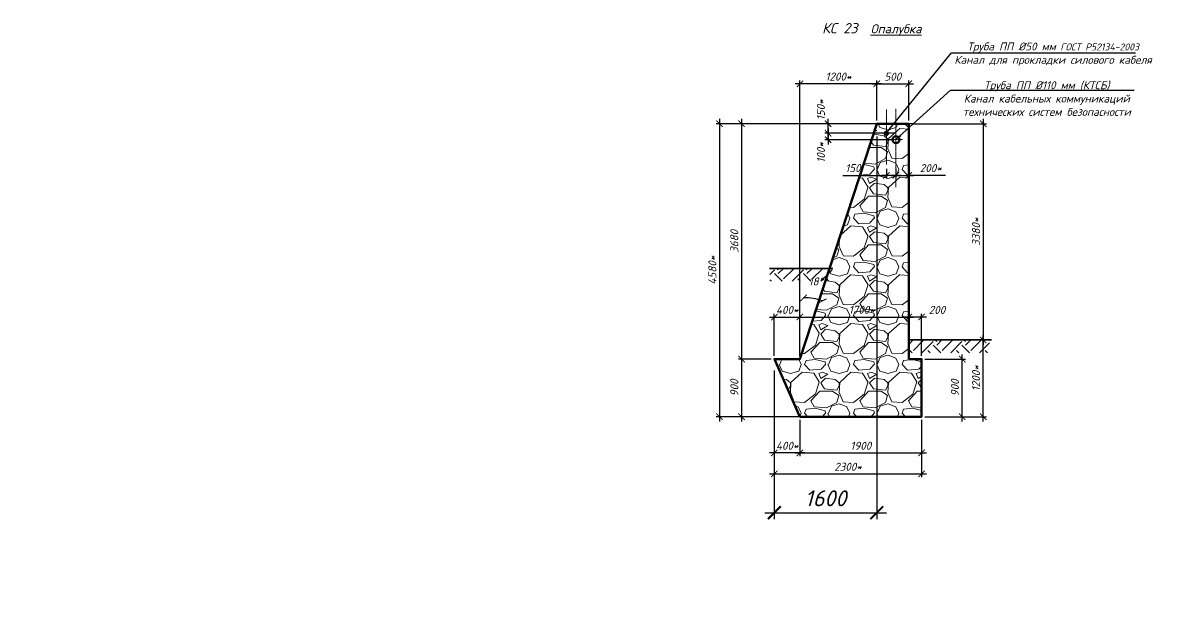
# Model space of a CAD drawing. Header units: millimetres. Extents: x -2893842 to -949497, y -1203244 to 262218.
# Drawn here: x -2778162 to -2760169, y -168271 to -158940 of the extents above; entities that cross this region are included whole.
import ezdxf
from ezdxf import colors
from ezdxf.entities.mleader import LeaderData, LeaderLine
from ezdxf.math import Vec2, Vec3

# ---------------------------------------------------------------- set-up
doc = ezdxf.new("R2010")
doc.units = ezdxf.units.MM
doc.linetypes.add('CENTERX2', pattern=[4, 2.5, -0.5, 0.5, -0.5])
doc.layers.get('0').update_dxf_attribs({"lineweight": 5})
doc.layers.get('Defpoints').update_dxf_attribs({"color": 253})
doc.layers.add('!!!_ Размеры', color=7, linetype='Continuous')
for name, color, linetype, lineweight in [('!!!КТСБ', 170, 'Continuous', 100), ('#Контуры забора', 7, 'Continuous', 40), ('#разм', 7, 'Continuous', 13), ('k_ Выноски', 253, 'Continuous', 13), ('k_ Линия земли', 253, 'Continuous', 35), ('k_ Осевая', 253, 'CENTERX2', 9), ('k_ Размеры', 253, 'Continuous', 15), ('k_ Штриховка', 253, 'Continuous', 5)]:
    doc.layers.add(name, color=color, linetype=linetype, lineweight=lineweight)
doc.styles.add('grad', font='grad.shx')
doc.styles.add('STEP PR', font='isocpeui.ttf')
doc.dimstyles.get("Standard").update_dxf_attribs({"dimtxt": 3, "dimasz": 3, "dimexe": 2.5, "dimexo": 2.5, "dimgap": 1.5, "dimtad": 0, "dimtih": 1, "dimtoh": 1, "dimdec": 4, "dimzin": 0, "dimdsep": 46, "dimtxsty": 'grad', "dimcen": -3, "dimdle": 1.25, "dimadec": 0, "dimazin": 0, "dimtfac": 0.75, "dimtdec": 4, "dimtofl": 0, "dimtmove": 0, "dimatfit": 3, "dimfxl": 1, "dimtvp": 1.5, "dimtolj": 1, "dimtzin": 0, "dimarcsym": 0})
doc.dimstyles.new('STEP PR', dxfattribs={"dimscale": 100, "dimtxt": 2.5, "dimasz": 2, "dimexe": 1, "dimexo": 2, "dimgap": 1, "dimtad": 1, "dimdec": 4, "dimlfac": -1, "dimtxsty": 'STEP PR', "dimblk": 'ARCHTICK', "dimcen": 2, "dimdle": 1.5, "dimclrt": 1, "dimadec": 4, "dimazin": 0, "dimtfac": 1, "dimtdec": 4, "dimtmove": 1, "dimatfit": 3, "dimldrblk": 'DOTSMALL', "dimfxl": 1, "dimtolj": 1, "dimtzin": 0, "dimarcsym": 0})

# ---------------------------------------------------------------- blocks, each defined once
blk = doc.blocks.new('_ArchTick')
at = {"color": 0, "linetype": 'ByBlock', "const_width": 0.15}
blk.add_lwpolyline([(-0.5, -0.5), (0.5, 0.5)], dxfattribs=at)
blk = doc.blocks.new('*D1323')
at = {"layer": 'Defpoints', "color": 0, "lineweight": 0, "ltscale": 1.5, "transparency": 16777216}
for p in [(-2764327, -160514, 44353), (-2763955, -163894), (-2763164, -163894)]:
    blk.add_point(p, dxfattribs=at)
at = {"layer": 'k_ Размеры', "color": 0, "lineweight": -2, "ltscale": 1.5, "transparency": 16777216}
for p, q in [((-2763164, -160439), (-2763164, -163969)), ((-2764277, -160514), (-2763114, -160514)), ((-2763905, -163894), (-2763114, -163894))]:
    blk.add_line(p, q, dxfattribs=at)
at = {"layer": 'k_ Размеры', "color": 0, "lineweight": -2, "ltscale": 1.5, "transparency": 16777216, "xscale": 100, "yscale": 100, "zscale": 100}
for p, rotation in [((-2763164, -160514), 90), ((-2763164, -163894), 270)]:
    blk.add_blockref('_ArchTick', p, dxfattribs=dict(at, rotation=rotation))
at = {"layer": 'k_ Размеры', "ltscale": 1.5, "transparency": 16777216, "insert": (-2763276, -162204), "char_height": 125, "attachment_point": 5, "rotation": 90, "style": 'STEP PR'}
blk.add_mtext('\\A1;3380*', dxfattribs=at)
blk = doc.blocks.new('_DotSmall')
at = {"color": 0, "linetype": 'ByBlock', "const_width": 0.5}
blk.add_lwpolyline([(-0.0625, 0, 1), (0.0625, 0, 1)], format="xyb", close=True, dxfattribs=at)
blk = doc.blocks.new('*D1305')
at = {"layer": 'Defpoints', "color": 0, "lineweight": 0, "ltscale": 1.5, "transparency": 16777216}
for p in [(-2766427, -164194, 83263), (-2766939, -165094), (-2766027, -165094, 38909)]:
    blk.add_point(p, dxfattribs=at)
at = {"layer": 'k_ Размеры', "color": 0, "lineweight": -2, "ltscale": 1.5, "transparency": 16777216}
for p, q in [((-2766477, -164194), (-2766989, -164194)), ((-2766939, -164119), (-2766939, -165169)), ((-2766077, -165094), (-2766989, -165094))]:
    blk.add_line(p, q, dxfattribs=at)
at = {"layer": 'k_ Размеры', "color": 0, "lineweight": -2, "ltscale": 1.5, "transparency": 16777216, "xscale": 100, "yscale": 100, "zscale": 100}
for p, rotation in [((-2766939, -164194), 90), ((-2766939, -165094), 270)]:
    blk.add_blockref('_ArchTick', p, dxfattribs=dict(at, rotation=rotation))
at = {"layer": 'k_ Размеры', "ltscale": 1.5, "transparency": 16777216, "insert": (-2767052, -164644), "char_height": 125, "attachment_point": 5, "rotation": 90, "style": 'STEP PR'}
blk.add_mtext('\\A1;900', dxfattribs=at)
blk = doc.blocks.new('*D1324')
at = {"layer": 'Defpoints', "color": 0, "lineweight": 0, "ltscale": 1.5, "transparency": 16777216}
for p in [(-2764327, -163894, -44353), (-2763164, -163894), (-2764100, -165094)]:
    blk.add_point(p, dxfattribs=at)
at = {"layer": 'k_ Размеры', "color": 0, "lineweight": -2, "ltscale": 1.5, "transparency": 16777216}
for p, q in [((-2764277, -163894), (-2763114, -163894)), ((-2763164, -165169), (-2763164, -163819)), ((-2764050, -165094), (-2763114, -165094))]:
    blk.add_line(p, q, dxfattribs=at)
at = {"layer": 'k_ Размеры', "color": 0, "lineweight": -2, "ltscale": 1.5, "transparency": 16777216, "xscale": 100, "yscale": 100, "zscale": 100}
for p, rotation in [((-2763164, -163894), 90), ((-2763164, -165094), 270)]:
    blk.add_blockref('_ArchTick', p, dxfattribs=dict(at, rotation=rotation))
at = {"layer": 'k_ Размеры', "ltscale": 1.5, "transparency": 16777216, "insert": (-2763276, -164494), "char_height": 125, "attachment_point": 5, "rotation": 90, "style": 'STEP PR'}
blk.add_mtext('\\A1;1200*', dxfattribs=at)
blk = doc.blocks.new('*D1306')
at = {"layer": 'Defpoints', "color": 0, "lineweight": 0, "ltscale": 1.5, "transparency": 16777216}
for p in [(-2764941, -160514), (-2766939, -164194), (-2766427, -164194)]:
    blk.add_point(p, dxfattribs=at)
at = {"layer": 'k_ Размеры', "color": 0, "lineweight": -2, "ltscale": 1.5, "transparency": 16777216}
for p, q in [((-2766939, -160439), (-2766939, -164269)), ((-2764991, -160514), (-2766989, -160514)), ((-2766477, -164194), (-2766989, -164194))]:
    blk.add_line(p, q, dxfattribs=at)
at = {"layer": 'k_ Размеры', "color": 0, "lineweight": -2, "ltscale": 1.5, "transparency": 16777216, "xscale": 100, "yscale": 100, "zscale": 100}
for p, rotation in [((-2766939, -160514), 90), ((-2766939, -164194), 270)]:
    blk.add_blockref('_ArchTick', p, dxfattribs=dict(at, rotation=rotation))
at = {"layer": 'k_ Размеры', "ltscale": 1.5, "transparency": 16777216, "insert": (-2767052, -162354), "char_height": 125, "attachment_point": 5, "rotation": 90, "style": 'STEP PR'}
blk.add_mtext('\\A1;3680', dxfattribs=at)
blk = doc.blocks.new('*D1307')
at = {"layer": 'Defpoints', "color": 0, "lineweight": 0, "ltscale": 1.5, "transparency": 16777216}
for p in [(-2766027, -163536), (-2766427, -164194), (-2766027, -164194)]:
    blk.add_point(p, dxfattribs=at)
at = {"layer": 'k_ Размеры', "color": 0, "lineweight": -2, "ltscale": 1.5, "transparency": 16777216}
for p, q in [((-2766502, -163536), (-2765952, -163536)), ((-2766427, -164144), (-2766427, -163486)), ((-2766027, -164144), (-2766027, -163486))]:
    blk.add_line(p, q, dxfattribs=at)
at = {"layer": 'k_ Размеры', "color": 0, "lineweight": -2, "ltscale": 1.5, "transparency": 16777216, "xscale": 100, "yscale": 100, "zscale": 100, "rotation": 180}
blk.add_blockref('_ArchTick', (-2766427, -163536), dxfattribs=at)
at = {"layer": 'k_ Размеры', "color": 0, "lineweight": -2, "ltscale": 1.5, "transparency": 16777216, "xscale": 100, "yscale": 100, "zscale": 100}
blk.add_blockref('_ArchTick', (-2766027, -163536), dxfattribs=at)
at = {"layer": 'k_ Размеры', "ltscale": 1.5, "transparency": 16777216, "insert": (-2766227, -163424), "char_height": 125, "attachment_point": 5, "style": 'STEP PR'}
blk.add_mtext('\\A1;400*', dxfattribs=at)
blk = doc.blocks.new('*D1308')
at = {"layer": 'Defpoints', "color": 0, "lineweight": 0, "ltscale": 1.5, "transparency": 16777216}
for p in [(-2766027, -165094), (-2764127, -165094), (-2764127, -165660)]:
    blk.add_point(p, dxfattribs=at)
at = {"layer": 'k_ Размеры', "color": 0, "lineweight": -2, "ltscale": 1.5, "transparency": 16777216}
for p, q in [((-2766027, -165144), (-2766027, -165710)), ((-2764127, -165144), (-2764127, -165710)), ((-2766102, -165660), (-2764052, -165660))]:
    blk.add_line(p, q, dxfattribs=at)
at = {"layer": 'k_ Размеры', "color": 0, "lineweight": -2, "ltscale": 1.5, "transparency": 16777216, "xscale": 100, "yscale": 100, "zscale": 100, "rotation": 180}
blk.add_blockref('_ArchTick', (-2766027, -165660), dxfattribs=at)
at = {"layer": 'k_ Размеры', "color": 0, "lineweight": -2, "ltscale": 1.5, "transparency": 16777216, "xscale": 100, "yscale": 100, "zscale": 100}
blk.add_blockref('_ArchTick', (-2764127, -165660), dxfattribs=at)
at = {"layer": 'k_ Размеры', "ltscale": 1.5, "transparency": 16777216, "insert": (-2765077, -165548), "char_height": 125, "attachment_point": 5, "style": 'STEP PR'}
blk.add_mtext('\\A1;1900', dxfattribs=at)
blk = doc.blocks.new('*D1309')
at = {"layer": 'Defpoints', "color": 0, "lineweight": 0, "ltscale": 1.5, "transparency": 16777216}
for p in [(-2764327, -163536), (-2766027, -163911), (-2764327, -164194)]:
    blk.add_point(p, dxfattribs=at)
at = {"layer": 'k_ Размеры', "color": 0, "lineweight": -2, "ltscale": 1.5, "transparency": 16777216}
for p, q in [((-2766102, -163536), (-2764252, -163536)), ((-2766027, -163811), (-2766027, -163486)), ((-2764327, -164094), (-2764327, -163486))]:
    blk.add_line(p, q, dxfattribs=at)
at = {"layer": 'k_ Размеры', "color": 0, "lineweight": -2, "ltscale": 1.5, "transparency": 16777216, "xscale": 100, "yscale": 100, "zscale": 100, "rotation": 180}
blk.add_blockref('_ArchTick', (-2766027, -163536), dxfattribs=at)
at = {"layer": 'k_ Размеры', "color": 0, "lineweight": -2, "ltscale": 1.5, "transparency": 16777216, "xscale": 100, "yscale": 100, "zscale": 100}
blk.add_blockref('_ArchTick', (-2764327, -163536), dxfattribs=at)
at = {"layer": 'k_ Размеры', "ltscale": 1.5, "transparency": 16777216, "insert": (-2765062, -163423), "char_height": 125, "attachment_point": 5, "style": 'STEP PR'}
blk.add_mtext('\\A1;1700*', dxfattribs=at)
blk = doc.blocks.new('*D1325')
at = {"layer": 'Defpoints', "color": 0, "lineweight": 0, "ltscale": 1.5, "transparency": 16777216}
for p in [(-2764327, -159890), (-2764827, -160514), (-2764327, -160514)]:
    blk.add_point(p, dxfattribs=at)
at = {"layer": 'k_ Размеры', "color": 0, "lineweight": -2, "ltscale": 1.5, "transparency": 16777216}
for p, q in [((-2764902, -159890), (-2764252, -159890)), ((-2764827, -160464), (-2764827, -159840)), ((-2764327, -160464), (-2764327, -159840))]:
    blk.add_line(p, q, dxfattribs=at)
at = {"layer": 'k_ Размеры', "color": 0, "lineweight": -2, "ltscale": 1.5, "transparency": 16777216, "xscale": 100, "yscale": 100, "zscale": 100, "rotation": 180}
blk.add_blockref('_ArchTick', (-2764827, -159890), dxfattribs=at)
at = {"layer": 'k_ Размеры', "color": 0, "lineweight": -2, "ltscale": 1.5, "transparency": 16777216, "xscale": 100, "yscale": 100, "zscale": 100}
blk.add_blockref('_ArchTick', (-2764327, -159890), dxfattribs=at)
at = {"layer": 'k_ Размеры', "ltscale": 1.5, "transparency": 16777216, "insert": (-2764577, -159778), "char_height": 125, "attachment_point": 5, "style": 'STEP PR'}
blk.add_mtext('\\A1;500', dxfattribs=at)
blk = doc.blocks.new('*D1310')
at = {"layer": 'Defpoints', "color": 0, "lineweight": 0, "ltscale": 1.5, "transparency": 16777216}
for p in [(-2764941, -160514), (-2767283, -165094), (-2765340, -165094)]:
    blk.add_point(p, dxfattribs=at)
at = {"layer": 'k_ Размеры', "color": 0, "lineweight": -2, "ltscale": 1.5, "transparency": 16777216}
for p, q in [((-2767283, -160439), (-2767283, -165169)), ((-2764991, -160514), (-2767333, -160514)), ((-2765390, -165094), (-2767333, -165094))]:
    blk.add_line(p, q, dxfattribs=at)
at = {"layer": 'k_ Размеры', "color": 0, "lineweight": -2, "ltscale": 1.5, "transparency": 16777216, "xscale": 100, "yscale": 100, "zscale": 100}
for p, rotation in [((-2767283, -160514), 90), ((-2767283, -165094), 270)]:
    blk.add_blockref('_ArchTick', p, dxfattribs=dict(at, rotation=rotation))
at = {"layer": 'k_ Размеры', "ltscale": 1.5, "transparency": 16777216, "insert": (-2767395, -162804), "char_height": 125, "attachment_point": 5, "rotation": 90, "style": 'STEP PR'}
blk.add_mtext('\\A1;4580*', dxfattribs=at)
blk = doc.blocks.new('*D1311')
at = {"layer": 'Defpoints', "color": 0, "lineweight": 0, "ltscale": 1.5, "transparency": 16777216}
for p in [(-2764327, -163536), (-2764327, -164194), (-2764127, -164194)]:
    blk.add_point(p, dxfattribs=at)
at = {"layer": 'k_ Размеры', "color": 0, "lineweight": -2, "ltscale": 1.5, "transparency": 16777216}
for p, q in [((-2764052, -163536), (-2764402, -163536)), ((-2764327, -164144), (-2764327, -163486)), ((-2764127, -164144), (-2764127, -163486))]:
    blk.add_line(p, q, dxfattribs=at)
at = {"layer": 'k_ Размеры', "color": 0, "lineweight": -2, "ltscale": 1.5, "transparency": 16777216, "xscale": 100, "yscale": 100, "zscale": 100, "rotation": 180}
blk.add_blockref('_ArchTick', (-2764327, -163536), dxfattribs=at)
at = {"layer": 'k_ Размеры', "color": 0, "lineweight": -2, "ltscale": 1.5, "transparency": 16777216, "xscale": 100, "yscale": 100, "zscale": 100}
blk.add_blockref('_ArchTick', (-2764127, -163536), dxfattribs=at)
at = {"layer": 'k_ Размеры', "ltscale": 1.5, "transparency": 16777216, "insert": (-2763887, -163425), "char_height": 125, "attachment_point": 5, "style": 'STEP PR'}
blk.add_mtext('\\A1;200', dxfattribs=at)
blk = doc.blocks.new('*D1312')
at = {"layer": 'Defpoints', "color": 0, "lineweight": 0, "ltscale": 1.5, "transparency": 16777216}
for p in [(-2764771, -160514), (-2765971, -163057), (-2765771, -163257), (-2765971, -164194), (-2765971, -164194)]:
    blk.add_point(p, dxfattribs=at)
at = {"layer": 'k_ Размеры', "color": 0, "lineweight": -2, "ltscale": 1.5, "transparency": 16777216}
blk.add_arc((-2765971, -164194), 959, 71.9395, 90, dxfattribs=at)
at = {"layer": 'k_ Размеры', "color": 0, "lineweight": -2, "ltscale": 1.5, "transparency": 16777216, "xscale": 100, "yscale": 100, "zscale": 100}
for p, rotation in [((-2765971, -163236), 179.9999999999983), ((-2765674, -163283), 341.9395280638179)]:
    blk.add_blockref('_ArchTick', p, dxfattribs=dict(at, rotation=rotation))
at = {"layer": 'k_ Размеры', "ltscale": 1.5, "transparency": 16777216, "insert": (-2765778, -162980), "char_height": 125, "attachment_point": 5, "style": 'STEP PR'}
blk.add_mtext('\\A1;18°', dxfattribs=at)
blk = doc.blocks.new('*D1329')
at = {"layer": 'Defpoints', "color": 0, "lineweight": 0, "ltscale": 1.5, "transparency": 16777216}
for p in [(-2766027, -159890), (-2764827, -160514), (-2766027, -164194)]:
    blk.add_point(p, dxfattribs=at)
at = {"layer": 'k_ Размеры', "color": 0, "lineweight": -2, "ltscale": 1.5, "transparency": 16777216}
for p, q in [((-2764752, -159890), (-2766102, -159890)), ((-2766027, -164144), (-2766027, -159840)), ((-2764827, -160464), (-2764827, -159840))]:
    blk.add_line(p, q, dxfattribs=at)
at = {"layer": 'k_ Размеры', "color": 0, "lineweight": -2, "ltscale": 1.5, "transparency": 16777216, "xscale": 100, "yscale": 100, "zscale": 100, "rotation": 180}
blk.add_blockref('_ArchTick', (-2766027, -159890), dxfattribs=at)
at = {"layer": 'k_ Размеры', "color": 0, "lineweight": -2, "ltscale": 1.5, "transparency": 16777216, "xscale": 100, "yscale": 100, "zscale": 100}
blk.add_blockref('_ArchTick', (-2764827, -159890), dxfattribs=at)
at = {"layer": 'k_ Размеры', "ltscale": 1.5, "transparency": 16777216, "insert": (-2765427, -159778), "char_height": 125, "attachment_point": 5, "style": 'STEP PR'}
blk.add_mtext('\\A1;1200*', dxfattribs=at)
blk = doc.blocks.new('*D1330')
at = {"layer": 'Defpoints', "color": 0, "lineweight": 0, "ltscale": 1.5, "transparency": 16777216}
for p in [(-2764127, -164194), (-2763493, -164194), (-2764127, -165094)]:
    blk.add_point(p, dxfattribs=at)
at = {"layer": 'k_ Размеры', "color": 0, "lineweight": -2, "ltscale": 1.5, "transparency": 16777216}
for p, q in [((-2764077, -164194), (-2763443, -164194)), ((-2763493, -165169), (-2763493, -164119)), ((-2764077, -165094), (-2763443, -165094))]:
    blk.add_line(p, q, dxfattribs=at)
at = {"layer": 'k_ Размеры', "color": 0, "lineweight": -2, "ltscale": 1.5, "transparency": 16777216, "xscale": 100, "yscale": 100, "zscale": 100}
for p, rotation in [((-2763493, -164194), 90), ((-2763493, -165094), 270)]:
    blk.add_blockref('_ArchTick', p, dxfattribs=dict(at, rotation=rotation))
at = {"layer": 'k_ Размеры', "ltscale": 1.5, "transparency": 16777216, "insert": (-2763606, -164644), "char_height": 125, "attachment_point": 5, "rotation": 90, "style": 'STEP PR'}
blk.add_mtext('\\A1;900', dxfattribs=at)
blk = doc.blocks.new('*D1318')
at = {"layer": 'Defpoints', "color": 0, "lineweight": 0, "ltscale": 1.5, "transparency": 16777216}
for p in [(-2766427, -164323), (-2766027, -165094), (-2766427, -165660)]:
    blk.add_point(p, dxfattribs=at)
at = {"layer": 'k_ Размеры', "color": 0, "lineweight": -2, "ltscale": 1.5, "transparency": 16777216}
for p, q in [((-2766427, -164373), (-2766427, -165710)), ((-2766027, -165144), (-2766027, -165710)), ((-2765952, -165660), (-2766502, -165660))]:
    blk.add_line(p, q, dxfattribs=at)
at = {"layer": 'k_ Размеры', "color": 0, "lineweight": -2, "ltscale": 1.5, "transparency": 16777216, "xscale": 100, "yscale": 100, "zscale": 100, "rotation": 180}
blk.add_blockref('_ArchTick', (-2766427, -165660), dxfattribs=at)
at = {"layer": 'k_ Размеры', "color": 0, "lineweight": -2, "ltscale": 1.5, "transparency": 16777216, "xscale": 100, "yscale": 100, "zscale": 100}
blk.add_blockref('_ArchTick', (-2766027, -165660), dxfattribs=at)
at = {"layer": 'k_ Размеры', "ltscale": 1.5, "transparency": 16777216, "insert": (-2766227, -165548), "char_height": 125, "attachment_point": 5, "style": 'STEP PR'}
blk.add_mtext('\\A1;400*', dxfattribs=at)
blk = doc.blocks.new('*D1319')
at = {"layer": 'Defpoints', "color": 0, "lineweight": 0, "ltscale": 1.5, "transparency": 16777216}
for p in [(-2766427, -165658), (-2764127, -165660), (-2764127, -165988)]:
    blk.add_point(p, dxfattribs=at)
at = {"layer": 'k_ Размеры', "color": 0, "lineweight": -2, "ltscale": 1.5, "transparency": 16777216}
for p, q in [((-2766427, -165708), (-2766427, -166038)), ((-2764127, -165710), (-2764127, -166038)), ((-2766502, -165988), (-2764052, -165988))]:
    blk.add_line(p, q, dxfattribs=at)
at = {"layer": 'k_ Размеры', "color": 0, "lineweight": -2, "ltscale": 1.5, "transparency": 16777216, "xscale": 100, "yscale": 100, "zscale": 100, "rotation": 180}
blk.add_blockref('_ArchTick', (-2766427, -165988), dxfattribs=at)
at = {"layer": 'k_ Размеры', "color": 0, "lineweight": -2, "ltscale": 1.5, "transparency": 16777216, "xscale": 100, "yscale": 100, "zscale": 100}
blk.add_blockref('_ArchTick', (-2764127, -165988), dxfattribs=at)
at = {"layer": 'k_ Размеры', "ltscale": 1.5, "transparency": 16777216, "insert": (-2765277, -165876), "char_height": 125, "attachment_point": 5, "style": 'STEP PR'}
blk.add_mtext('\\A1;2300*', dxfattribs=at)
blk = doc.blocks.new('*D1294')
at = {"layer": 'Defpoints', "color": 0, "lineweight": 0, "transparency": 16777216}
for p in [(-2765588, -160514), (-2764619, -160664), (-2764162, -160514)]:
    blk.add_point(p, dxfattribs=at)
at = {"layer": 'k_ Размеры', "color": 0, "lineweight": -2, "transparency": 16777216}
for p, q in [((-2765588, -160739), (-2765588, -160439)), ((-2764262, -160514), (-2765638, -160514)), ((-2764719, -160664), (-2765638, -160664))]:
    blk.add_line(p, q, dxfattribs=at)
at = {"layer": 'k_ Размеры', "color": 0, "lineweight": -2, "transparency": 16777216, "xscale": 100, "yscale": 100, "zscale": 100}
for p, rotation in [((-2765588, -160514), 90), ((-2765588, -160664), 270)]:
    blk.add_blockref('_ArchTick', p, dxfattribs=dict(at, rotation=rotation))
at = {"layer": 'k_ Размеры', "transparency": 16777216, "insert": (-2765700, -160298), "char_height": 125, "attachment_point": 5, "rotation": 90, "style": 'STEP PR'}
blk.add_mtext('\\A1;150*', dxfattribs=at)
blk = doc.blocks.new('*D1295')
at = {"layer": 'Defpoints', "color": 0, "lineweight": 0, "transparency": 16777216}
for p in [(-2764452, -160664), (-2765588, -160764), (-2764479, -160764)]:
    blk.add_point(p, dxfattribs=at)
at = {"layer": 'k_ Размеры', "color": 0, "lineweight": -2, "transparency": 16777216}
for p, q in [((-2764552, -160664), (-2765638, -160664)), ((-2765588, -160589), (-2765588, -160839)), ((-2764579, -160764), (-2765638, -160764))]:
    blk.add_line(p, q, dxfattribs=at)
at = {"layer": 'k_ Размеры', "color": 0, "lineweight": -2, "transparency": 16777216, "xscale": 100, "yscale": 100, "zscale": 100}
for p, rotation in [((-2765588, -160664), 90), ((-2765588, -160764), 270)]:
    blk.add_blockref('_ArchTick', p, dxfattribs=dict(at, rotation=rotation))
at = {"layer": 'k_ Размеры', "transparency": 16777216, "insert": (-2765699, -160965), "char_height": 125, "attachment_point": 5, "rotation": 90, "style": 'STEP PR'}
blk.add_mtext('\\A1;100*', dxfattribs=at)
blk = doc.blocks.new('*D1296')
at = {"layer": 'Defpoints', "color": 0, "lineweight": 0, "transparency": 16777216}
for p in [(-2764527, -161180), (-2764327, -161156), (-2764327, -161321)]:
    blk.add_point(p, dxfattribs=at)
at = {"layer": 'k_ Размеры', "color": 0, "lineweight": -2, "transparency": 16777216}
for p, q in [((-2764602, -161321), (-2764252, -161321)), ((-2764527, -161280), (-2764527, -161371)), ((-2764327, -161256), (-2764327, -161371)), ((-2763752, -161321), (-2764327, -161321))]:
    blk.add_line(p, q, dxfattribs=at)
at = {"layer": 'k_ Размеры', "color": 0, "lineweight": -2, "transparency": 16777216, "xscale": 100, "yscale": 100, "zscale": 100, "rotation": 180}
blk.add_blockref('_ArchTick', (-2764527, -161321), dxfattribs=at)
at = {"layer": 'k_ Размеры', "color": 0, "lineweight": -2, "transparency": 16777216, "xscale": 100, "yscale": 100, "zscale": 100}
blk.add_blockref('_ArchTick', (-2764327, -161321), dxfattribs=at)
at = {"layer": 'k_ Размеры', "transparency": 16777216, "insert": (-2763984, -161208), "char_height": 125, "attachment_point": 5, "style": 'STEP PR'}
blk.add_mtext('\\A1;200*', dxfattribs=at)
blk = doc.blocks.new('*D1297')
at = {"layer": 'Defpoints', "color": 0, "lineweight": 0, "transparency": 16777216}
for p in [(-2764677, -161118), (-2764677, -161321), (-2764527, -161321)]:
    blk.add_point(p, dxfattribs=at)
at = {"layer": 'k_ Размеры', "color": 0, "lineweight": -2, "transparency": 16777216}
for p, q in [((-2764677, -161218), (-2764677, -161371)), ((-2765358, -161321), (-2764677, -161321)), ((-2764452, -161321), (-2764752, -161321)), ((-2764527, -161221), (-2764527, -161271))]:
    blk.add_line(p, q, dxfattribs=at)
at = {"layer": 'k_ Размеры', "color": 0, "lineweight": -2, "transparency": 16777216, "xscale": 100, "yscale": 100, "zscale": 100, "rotation": 180}
blk.add_blockref('_ArchTick', (-2764677, -161321), dxfattribs=at)
at = {"layer": 'k_ Размеры', "color": 0, "lineweight": -2, "transparency": 16777216, "xscale": 100, "yscale": 100, "zscale": 100}
blk.add_blockref('_ArchTick', (-2764527, -161321), dxfattribs=at)
at = {"layer": 'k_ Размеры', "transparency": 16777216, "insert": (-2765200, -161208), "char_height": 125, "attachment_point": 5, "style": 'STEP PR'}
blk.add_mtext('\\A1;150', dxfattribs=at)
blk = doc.blocks.new('*D1331')
at = {"layer": '!!!_ Размеры', "color": 0, "lineweight": -2, "transparency": 16777216}
for p, q in [((-2764827, -160714), (-2764827, -166694)), ((-2766427, -164394), (-2766427, -166694)), ((-2766577, -166594), (-2764677, -166594))]:
    blk.add_line(p, q, dxfattribs=at)
at = {"layer": 'Defpoints', "color": 0, "lineweight": 0, "transparency": 16777216}
for p in [(-2764827, -160514), (-2766427, -164194), (-2764827, -166594)]:
    blk.add_point(p, dxfattribs=at)
at = {"layer": '!!!_ Размеры', "color": 0, "lineweight": -2, "transparency": 16777216, "xscale": 200, "yscale": 200, "zscale": 200, "rotation": 180}
blk.add_blockref('_ArchTick', (-2766427, -166594), dxfattribs=at)
at = {"layer": '!!!_ Размеры', "color": 0, "lineweight": -2, "transparency": 16777216, "xscale": 200, "yscale": 200, "zscale": 200}
blk.add_blockref('_ArchTick', (-2764827, -166594), dxfattribs=at)
at = {"layer": '!!!_ Размеры', "color": 1, "lineweight": 0, "transparency": 16777216, "insert": (-2765627, -166369), "char_height": 250, "attachment_point": 5, "style": 'STEP PR'}
blk.add_mtext('\\A1;1600', dxfattribs=at)

msp = doc.modelspace()

# ---------------------------------------------------------------- hatches: boundary and pattern name
at = {"lineweight": 0}
h = msp.add_hatch(dxfattribs=at)
h.set_pattern_fill('EARTH', color=256, scale=50, angle=45)
h.set_pattern_definition([(45, (-3177494.43, -424350.06), (3e-14, 449.0128), [317.5, -317.5]), (45, (-3177578.62, -424265.87), (3e-14, 449.0128), [317.5, -317.5]), (45, (-3177662.8, -424181.68), (3e-14, 449.0128), [317.5, -317.5]), (135, (-3177662.8, -424125.55), (-449.0128, 3e-14), [317.5, -317.5]), (135, (-3177578.62, -424041.36), (-449.0128, 3e-14), [317.5, -317.5]), (135, (-3177494.43, -423957.17), (-449.0128, 3e-14), [317.5, -317.5])])
h.paths.add_polyline_path([(-2766494.81457, -162775.36116), (-2765510.77682, -162775.36116), (-2765582.44592, -162972.45118), (-2766494.81457, -162976.33104)])
h = msp.add_hatch(dxfattribs=at)
h.set_pattern_fill('EARTH', color=256, scale=50, angle=45)
h.set_pattern_definition([(45, (-3175016.76, -425468.82), (3e-14, 449.0128), [317.5, -317.5]), (45, (-3175100.95, -425384.63), (3e-14, 449.0128), [317.5, -317.5]), (45, (-3175185.14, -425300.44), (3e-14, 449.0128), [317.5, -317.5]), (135, (-3175185.14, -425244.3), (-449.0128, 3e-14), [317.5, -317.5]), (135, (-3175100.95, -425160.12), (-449.0128, 3e-14), [317.5, -317.5]), (135, (-3175016.76, -425075.93), (-449.0128, 3e-14), [317.5, -317.5])])
h.paths.add_polyline_path([(-2764326.6894, -163894.12077), (-2763059.7311, -163894.12077), (-2763095.67687, -164094.51846), (-2764326.6894, -164095.09065)])
at = {"layer": 'k_ Штриховка'}
h = msp.add_hatch(dxfattribs=at)
h.set_pattern_fill('GRAVEL', color=256, scale=30)
h.set_pattern_definition([(228.012788, (-3159585.835, -357828.825), (-6096.0000005, -6857.9999996), [102.5164, -10149.1451]), (184.969741, (-3159654.415, -357905.025), (9143.9999964, 762.0000434), [175.9214, -17416.2147]), (132.510447, (-3159829.675, -357920.265), (7620.000003, -8381.999997), [124.0445, -12280.4168]), (267.273689, (-3160126.855, -358110.765), (762.0000016, 15240), [160.2014, -15859.9312]), (292.833654, (-3160134.475, -358270.785), (-3810.0000003, 9144), [157.0901, -15551.9423]), (357.273689, (-3160073.515, -358415.565), (-15240, 762.0000016), [160.2014, -15859.9312]), (37.6942405, (-3159913.495, -358423.185), (-9905.9999996, -7620.0000006), [211.8581, -20973.9346]), (72.255328, (-3159745.855, -358293.645), (5334.0000014, 16763.9999995), [200.0159, -19801.577]), (121.429566, (-3159684.895, -358103.145), (-6096.000001, 9905.9999995), [160.7439, -15913.6637]), (175.236358, (-3159768.715, -357965.985), (8382, -762.000001), [183.514, -8992.1811]), (222.397438, (-3159951.595, -357950.745), (-9143.9999997, -8382.0000003), [237.3234, -23495.0318]), (138.814075, (-3159372.475, -358118.385), (-5334, 4572), [81.0014, -8019.1697]), (171.469234, (-3159433.435, -358065.045), (9906.0000003, -1523.9999983), [154.1046, -15256.3917]), (225, (-3159585.84, -358042.2), (-1e-13, -762), [107.7628, -969.8679]), (203.19859, (-3159639.18, -357950.74), (3810, 1524), [58.0324, -5745.1867]), (291.80141, (-3159692.52, -357973.6), (-762, 2286), [82.0697, -4021.4259]), (30.963757, (-3159662.04, -358049.8), (2286, 1524), [133.2959, -4309.8894]), (161.56505, (-3159547.74, -357981.22), (1524, -762), [96.3861, -2313.2694]), (16.38954, (-3160134.475, -357973.605), (7620, 2286), [135.0264, -13367.648]), (70.346176, (-3160004.935, -357935.505), (-3048, -8382), [113.2797, -11214.6647]), (293.19859, (-3159547.74, -357828.82), (-1524, 3810), [116.064, -5687.1551]), (343.61046, (-3159502.015, -357935.505), (-7620, 2285.9999995), [135.0264, -13367.648]), (339.443955, (-3160134.475, -358446.045), (-3810, 1524), [130.2106, -6380.3203]), (294.77514, (-3160012.555, -358491.765), (-3810.0000045, 8381.999998), [109.1016, -10801.078]), (66.80141, (-3159540.12, -358590.82), (1524, 3810), [116.064, -5687.1551]), (17.354025, (-3159494.395, -358484.145), (-9906, -3048.0000006), [127.7348, -12645.7128]), (69.443955, (-3159913.495, -358590.825), (-1524, -3810), [65.1053, -6445.4256]), (101.309932, (-3159585.84, -358590.82), (-762, 3048), [38.8544, -3846.5985]), (165.963757, (-3159593.46, -358552.72), (2286, -762), [157.0901, -2984.7164]), (186.009006, (-3159745.855, -358514.625), (7620, 762.0000004), [145.5801, -14412.4095]), (303.69007, (-3159662.04, -358118.38), (-762, 1524), [109.8972, -2637.5329]), (353.1572266, (-3159601.075, -358209.825), (12954, -1523.9999993), [191.867, -18994.8027]), (60.945396, (-3159410.575, -358232.685), (-3048, -5334), [78.4525, -7766.8177]), (90, (-3159372.5, -358164.1), (-762, 762), [45.72, -716.28]), (120.256437, (-3159761.095, -358491.765), (3047.9999996, -5334), [105.8601, -10480.1822]), (48.012787, (-3159814.435, -358400.325), (6096.0000005, 6857.9999996), [205.0329, -10046.6287]), (0, (-3159677.3, -358247.9), (762, 762), [198.12, -563.88]), (325.304846, (-3159479.155, -358247.925), (7620.000003, -5333.999996), [120.4829, -11927.795]), (254.054604, (-3159380.1, -358316.5), (-762, -3048), [110.9487, -5436.495]), (207.645975, (-3159410.575, -358423.185), (-14478.0000005, -7619.999999), [180.6435, -17883.7393]), (175.426079, (-3159570.595, -358507.005), (-9906, 762), [191.1088, -18919.7539])])
h.paths.add_polyline_path([(-2766026.6894, -165094.12077), (-2764126.6894, -165094.12077), (-2764126.6894, -164194.12077), (-2764326.6894, -164194.12077), (-2764326.6894, -160514.12077), (-2764826.6894, -160514.12077), (-2766026.6894, -164194.12077), (-2766426.6894, -164194.12077)])
h.paths.add_polyline_path([(-2764381.62131, -164377.48016), (-2765345.99108, -164377.48016), (-2765330.84281, -164377.48016), (-2764396.76959, -164377.48016)], flags=16)

# ---------------------------------------------------------------- linework, layer by layer
at = {"layer": '!!!КТСБ'}
for centre, radius in [((-2764677.71806, -160663.15659), 27.5), ((-2764527.12876, -160763.15659), 55)]:
    msp.add_circle(centre, radius, dxfattribs=at)
at = {"layer": '#Контуры забора', "lineweight": 60, "ltscale": 1.5}
msp.add_lwpolyline([(-2764326.6894, -164194.12077), (-2764326.6894, -160514.12077), (-2764826.6894, -160514.12077), (-2766026.6894, -164194.12077), (-2766426.6894, -164194.12077), (-2766026.6894, -165094.12077), (-2766026.6894, -165094.12077), (-2764126.6894, -165094.12077), (-2764126.6894, -164194.12077)], close=True, dxfattribs=at)
at = {"lineweight": 0}
msp.add_line((-2766026.6894, -164194.12077), (-2766026.6894, -163057.11074), dxfattribs=at)
at = {"layer": 'k_ Линия земли'}
for points in [[(-2766503.31712, -162775.36116), (-2765510.77682, -162775.36116)], [(-2763033.10388, -163894.12077), (-2764326.6894, -163894.12077)]]:
    msp.add_lwpolyline(points, dxfattribs=at)
at = {"layer": 'k_ Осевая', "ltscale": 0.3}
for points in [[(-2764676.80889, -161157.764), (-2764676.80889, -160294.33882)], [(-2764527.12876, -161507.35229), (-2764527.12876, -160281.79336)], [(-2764773.42256, -160663.15659), (-2764568.01356, -160663.15659)], [(-2764629.83326, -160763.15659), (-2764424.42426, -160763.15659)]]:
    msp.add_lwpolyline(points, dxfattribs=at)

# ---------------------------------------------------------------- texts
at = {"layer": '#разм', "ltscale": 3, "insert": (-2764904.74496, -159039.85848, 0), "char_height": 160, "width": 3744.7704792, "attachment_point": 5, "style": 'STEP PR'}
msp.add_mtext('КС 23  {\\H0.88x;\\LОпалубка}', dxfattribs=at)
at = {"layer": 'k_ Выноски', "ltscale": 100, "char_height": 125, "attachment_point": 8, "style": 'STEP PR'}
for s, insert, width in [('Труба ПП %%C50 мм{\\H0.88x; ГОСТ Р52134-2003}\\PКанал для прокладки силового кабеля', (-2762073.21681, -159611.95875), 3194.2084056), ('Труба ПП %%C110 мм (КТСБ)\\PКанал кабельных коммуникаций технических систем безопасности ', (-2762171.42543, -160391.67957, -44353.23996), 3415.0011344)]:
    msp.add_mtext(s, dxfattribs=dict(at, insert=insert, width=width))

# ---------------------------------------------------------------- dimensions: what is measured, and where the dimension line sits
at = {"layer": '!!!_ Размеры', "color": 4, "lineweight": 0}
dim = msp.add_linear_dim(base=(-2764826.6894, -166593.55805), p1=(-2766426.6894, -164194.12077), p2=(-2764826.6894, -160514.12077), dimstyle='STEP PR', override={"dimdec": 0, "dimadec": 2, "dimtdec": 0, "dimfxl": 1.25}, dxfattribs=at)
dim.commit()
dim.dimension.update_dxf_attribs({"geometry": '*D1331', "text_midpoint": (-2765626.6894, -166368.55805)})
at = {"layer": 'k_ Размеры', "ltscale": 1.5}
for base, p1, p2, picture, middle in [((-2766026.6894, -159890.06107), (-2764826.6894, -160514.12077), (-2766026.6894, -164194.12077), '*D1329', (-2765426.6894, -159777.56107)), ((-2764126.6894, -165988.10975), (-2766426.6894, -165658.00421), (-2764126.6894, -165660.08687), '*D1319', (-2765276.6894, -165875.60975))]:
    dim = msp.add_linear_dim(base=base, p1=p1, p2=p2, text='<>*', dimstyle='STEP PR', override={"dimscale": 50, "dimexo": 1, "dimdec": 0, "dimclrt": 256}, dxfattribs=at)
    dim.commit()
    dim.dimension.update_dxf_attribs({"geometry": picture, "text_midpoint": middle})
for base, p1, p2, picture, middle in [((-2764326.6894, -159890.06107), (-2764826.6894, -160514.12077), (-2764326.6894, -160514.12077), '*D1325', (-2764576.6894, -159777.56107)), ((-2764126.6894, -165660.08687), (-2766026.6894, -165094.12077), (-2764126.6894, -165094.12077), '*D1308', (-2765076.6894, -165547.58687))]:
    dim = msp.add_linear_dim(base=base, p1=p1, p2=p2, dimstyle='STEP PR', override={"dimscale": 50, "dimexo": 1, "dimdec": 0, "dimclrt": 256}, dxfattribs=at)
    dim.commit()
    dim.dimension.update_dxf_attribs({"geometry": picture, "text_midpoint": middle})
at = {"layer": 'k_ Размеры'}
for base, p1, p2, picture, middle in [((-2765587.54275, -160514.12077, -44353.23996), (-2764618.9849, -160664.12077, -44353.23996), (-2764161.6894, -160514.12077, -44353.23996), '*D1294', (-2765587.12069, -160297.95066, -44353.23996)), ((-2765587.54275, -160764.12077, -44353.23996), (-2764451.6894, -160664.12077, -44353.23996), (-2764478.9849, -160764.12077, -44353.23996), '*D1295', (-2765586.29338, -160965.25135, -44353.23996))]:
    dim = msp.add_linear_dim(base=base, p1=p1, p2=p2, angle=90, text='<>*', dimstyle='STEP PR', override={"dimscale": 50, "dimclrt": 256}, dxfattribs=at)
    dim.commit()
    dim.dimension.update_dxf_attribs({"geometry": picture, "text_midpoint": middle, "dimtype": 160})
at = {"layer": 'k_ Размеры', "ltscale": 1.5}
for base, p1, p2, picture, middle in [((-2767282.68627, -165094.12077), (-2764941.26809, -160514.12077), (-2765340.38485, -165094.12077), '*D1310', (-2767395.18627, -162804.12077)), ((-2763163.76592, -163894.12077, -44353.23996), (-2764326.6894, -160514.12077), (-2763954.92024, -163894.12077, -44353.23996), '*D1323', (-2763276.26592, -162204.12077, -44353.23996)), ((-2763163.76592, -163894.12077, 44353.23996), (-2764100.06218, -165094.12077, 44353.23996), (-2764326.6894, -163894.12077), '*D1324', (-2763276.26592, -164494.12077, 44353.23996))]:
    dim = msp.add_linear_dim(base=base, p1=p1, p2=p2, angle=90, text='<>*', dimstyle='STEP PR', override={"dimscale": 50, "dimexo": 1, "dimdec": 0, "dimclrt": 256}, dxfattribs=at)
    dim.commit()
    dim.dimension.update_dxf_attribs({"geometry": picture, "text_midpoint": middle})
for base, p1, p2, picture, middle in [((-2766939.23148, -164194.12077), (-2764941.26809, -160514.12077), (-2766426.6894, -164194.12077), '*D1306', (-2767051.73148, -162354.12077)), ((-2766939.23148, -165094.12077, -83262.64827), (-2766426.6894, -164194.12077), (-2766026.6894, -165094.12077, -44353.23996), '*D1305', (-2767051.73148, -164644.12077, -83262.64827)), ((-2763493.08819, -164194.12077), (-2764126.6894, -165094.12077), (-2764126.6894, -164194.12077), '*D1330', (-2763605.58819, -164644.12077))]:
    dim = msp.add_linear_dim(base=base, p1=p1, p2=p2, angle=90, dimstyle='STEP PR', override={"dimscale": 50, "dimexo": 1, "dimdec": 0, "dimclrt": 256}, dxfattribs=at)
    dim.commit()
    dim.dimension.update_dxf_attribs({"geometry": picture, "text_midpoint": middle})
dim = msp.add_angular_dim_2l(base=(-2765770.76321, -163256.65115), line1=((-2764770.71806, -160514.12077), (-2765970.71806, -164194.12077)), line2=((-2765970.71806, -164194.12077), (-2765970.71806, -163057.11074)), dimstyle='STEP PR', override={"dimscale": 50, "dimdec": 0, "dimclrt": 256, "dimadec": 0}, dxfattribs=at)
dim.commit()
dim.dimension.update_dxf_attribs({"geometry": '*D1312', "text_midpoint": (-2765777.79667, -162980.20948), "dimtype": 162})
at = {"layer": 'k_ Размеры'}
dim = msp.add_linear_dim(base=(-2764676.80889, -161320.90275), p1=(-2764527.12876, -161320.90275), p2=(-2764676.80889, -161117.81006), dimstyle='STEP PR', override={"dimscale": 50, "dimdec": 0, "dimclrt": 256}, dxfattribs=at)
dim.commit()
dim.dimension.update_dxf_attribs({"geometry": '*D1297', "text_midpoint": (-2765199.67166, -161304.325), "dimtype": 160})
dim = msp.add_linear_dim(base=(-2764326.6894, -161320.90275), p1=(-2764527.12876, -161180.07825), p2=(-2764326.6894, -161155.51761), text='<>*', dimstyle='STEP PR', override={"dimscale": 50, "dimdec": 0, "dimclrt": 256}, dxfattribs=at)
dim.commit()
dim.dimension.update_dxf_attribs({"geometry": '*D1296', "text_midpoint": (-2763984.16955, -161183.56617), "dimtype": 160})
at = {"layer": 'k_ Размеры', "ltscale": 1.5}
for base, p1, p2, override, picture, middle in [((-2766026.6894, -163536.34329), (-2766426.6894, -164194.12077), (-2766026.6894, -164194.12077), {"dimscale": 50, "dimexo": 1, "dimdec": 0, "dimclrt": 256}, '*D1307', (-2766226.6894, -163536.34329)), ((-2764326.6894, -163536.34329), (-2766026.6894, -163911.39269), (-2764326.6894, -164194.12077), {"dimscale": 50, "dimdec": 0, "dimclrt": 256}, '*D1309', (-2765062.19661, -163536.34329)), ((-2766426.6894, -165660.08687), (-2766026.6894, -165094.12077), (-2766426.6894, -164323.29688), {"dimscale": 50, "dimexo": 1, "dimdec": 0, "dimclrt": 256}, '*D1318', (-2766226.6894, -165660.08687))]:
    dim = msp.add_linear_dim(base=base, p1=p1, p2=p2, text='<>*', dimstyle='STEP PR', override=override, dxfattribs=at)
    dim.commit()
    dim.dimension.update_dxf_attribs({"geometry": picture, "text_midpoint": middle, "dimtype": 160})
dim = msp.add_linear_dim(base=(-2764326.6894, -163536.34329), p1=(-2764126.6894, -164194.12077), p2=(-2764326.6894, -164194.12077), angle=180, dimstyle='STEP PR', override={"dimscale": 50, "dimexo": 1, "dimdec": 0, "dimclrt": 256}, dxfattribs=at)
dim.commit()
dim.dimension.update_dxf_attribs({"geometry": '*D1311', "text_midpoint": (-2763887.14046, -163537.78409), "dimtype": 160})

# ---------------------------------------------------------------- leaders
at = {"layer": 'k_ Выноски', "ltscale": 100}
for points in [[(-2764677.71806, -160663.15659, -44353.23996), (-2763657.92037, -159407.85095, -44353.23996), (-2760787.75879, -159407.85095, -44353.23996)], [(-2764527.12876, -160763.15659, -44353.23996), (-2763674.71117, -159989.52622, -44353.23996), (-2760804.54959, -159989.52622, -44353.23996)]]:
    msp.add_leader(points, dimstyle='Standard', override={"dimscale": 50, "dimtxt": 2.5, "dimasz": 2, "dimexe": 1, "dimexo": 2, "dimgap": 0.7, "dimtih": 0, "dimtoh": 0, "dimlfac": -1, "dimzin": 8, "dimcen": 2, "dimdle": 1, "dimclrt": 1, "dimadec": 4, "dimtmove": 1, "dimfxl": 100}, dxfattribs=at)
at = {"layer": 'k_ Выноски'}
ml = msp.add_multileader_mtext('Standard', dxfattribs=at)
ml.set_content('\\A1;Дренажная труба {\\A0;из ПВХ %%C160 }  \\PШаг 2 м, отметка по месту', color=256, style='STEP PR')
ml.set_leader_properties(color=256, linetype='ByLayer', lineweight=-1)
ml.build(insert=Vec2(0, 0))
ml.multileader.update_dxf_attribs({"text_left_attachment_type": 6, "text_right_attachment_type": 6, "dogleg_length": 0, "arrow_head_size": 240, "scale": 5})
ctx = ml.context
ctx.base_point, ctx.scale, ctx.char_height, ctx.arrow_head_size, ctx.landing_gap_size, ctx.plane_origin = Vec3(-2756916.12159, -161778.61446), 5, 200, 240, 100, Vec3(-2752440.14893, -168971.08592)
ctx.left_attachment, ctx.right_attachment, ctx.text_align_type = 6, 6, 2
notes = []
notes.append((ctx, [(1, (1, 1, 0), (-2752628.2428, -161778.61446), (-1, 0), 0, [(1, [(-2751158.15585, -164024.43832)], 0, [])])]))
ctx.mtext.insert, ctx.mtext.rotation, ctx.mtext.width, ctx.mtext.alignment, ctx.mtext.flow_direction = Vec3(-2752728.2428, -161518.61446), 6.2831853072, 5086.8107091, 3, 5
ml = msp.add_multileader_mtext('Standard', dxfattribs=at)
ml.set_content('\\A1;Подготовка из щебня - 200 мм  ', color=256, style='STEP PR')
ml.set_leader_properties(color=256, linetype='ByLayer', lineweight=-1)
ml.build(insert=Vec2(0, 0))
ml.multileader.update_dxf_attribs({"text_left_attachment_type": 6, "text_right_attachment_type": 6, "dogleg_length": 0, "arrow_head_size": 240, "scale": 5})
ctx = ml.context
ctx.base_point, ctx.scale, ctx.char_height, ctx.arrow_head_size, ctx.landing_gap_size, ctx.plane_origin = Vec3(-2754977.25027, -168248.57224), 5, 200, 240, 100, Vec3(-2752334.17231, -176044.79195)
ctx.left_attachment, ctx.right_attachment, ctx.text_align_type = 6, 6, 2
notes.append((ctx, [(1, (1, 1, 0), (-2752722.85633, -168248.57224), (-1, 0), 0, [(1, [(-2751326.11469, -166101.38312)], 0, [])])]))
ctx.mtext.insert, ctx.mtext.rotation, ctx.mtext.width, ctx.mtext.alignment, ctx.mtext.flow_direction = Vec3(-2752822.85633, -168008.57224), 6.2831853072, 2709.1252606, 3, 5
for ctx, leaders in notes:
    for number, flags, end, landing, length, lines in leaders:
        leader = LeaderData()
        leader.index, (leader.has_last_leader_line, leader.has_dogleg_vector, leader.attachment_direction) = number, flags
        leader.last_leader_point, leader.dogleg_vector, leader.dogleg_length = Vec3(end), Vec3(landing), length
        for number, points, colour, breaks in lines:
            line = LeaderLine()
            line.index, line.vertices, line.color, line.breaks = number, Vec3.list(points), colors.encode_raw_color(colour), breaks
            leader.lines.append(line)
        ctx.leaders.append(leader)

doc.saveas('drawing.dxf')
